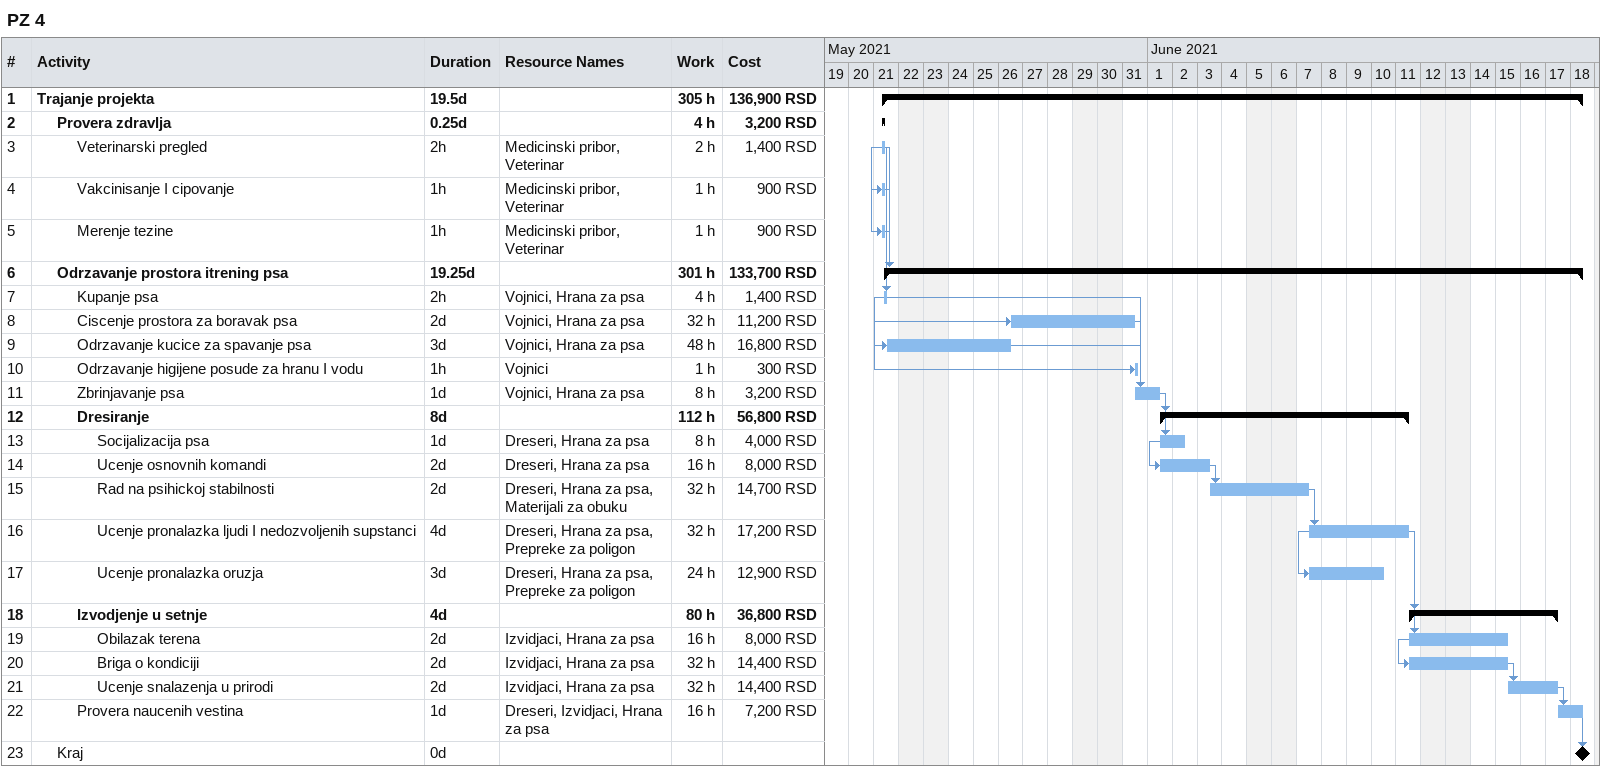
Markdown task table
PZ 4

| ID | Level | Task | Duration | Start | Finish | Predecessors | Resources | Work (h) | Cost (RSD) |
|---|---|---|---|---|---|---|---|---|---|
| 1 | 1 | **Trajanje projekta** | 19.5d | 2021-05-21 | 2021-06-18 |  |  | 305 | 136900 |
| 2 | 2 | **Provera zdravlja** | 0.25d | 2021-05-21 | 2021-05-21 |  |  | 4 | 3200 |
| 3 | 3 | Veterinarski pregled | 2h | 2021-05-21 | 2021-05-21 |  | Medicinski pribor, Veterinar | 2 | 1400 |
| 4 | 3 | Vakcinisanje I cipovanje | 1h | 2021-05-21 | 2021-05-21 | 3SS | Medicinski pribor, Veterinar | 1 | 900 |
| 5 | 3 | Merenje tezine | 1h | 2021-05-21 | 2021-05-21 | 3SS | Medicinski pribor, Veterinar | 1 | 900 |
| 6 | 2 | **Odrzavanje prostora itrening psa** | 19.25d | 2021-05-21 | 2021-06-18 | 3, 4, 5 |  | 301 | 133700 |
| 7 | 3 | Kupanje psa | 2h | 2021-05-21 | 2021-05-21 | 3, 4, 5 | Vojnici, Hrana za psa | 4 | 1400 |
| 8 | 3 | Ciscenje prostora za boravak psa | 2d | 2021-05-26 | 2021-05-31 | 7SS | Vojnici, Hrana za psa | 32 | 11200 |
| 9 | 3 | Odrzavanje kucice za spavanje psa | 3d | 2021-05-21 | 2021-05-26 | 7SS | Vojnici, Hrana za psa | 48 | 16800 |
| 10 | 3 | Odrzavanje higijene posude za hranu I vodu | 1h | 2021-05-31 | 2021-05-31 | 7SS | Vojnici | 1 | 300 |
| 11 | 3 | Zbrinjavanje psa | 1d | 2021-05-31 | 2021-06-01 | 7, 8, 9 | Vojnici, Hrana za psa | 8 | 3200 |
| 12 | 3 | **Dresiranje** | 8d | 2021-06-01 | 2021-06-11 | 11 |  | 112 | 56800 |
| 13 | 4 | Socijalizacija psa | 1d | 2021-06-01 | 2021-06-02 | 11 | Dreseri, Hrana za psa | 8 | 4000 |
| 14 | 4 | Ucenje osnovnih komandi | 2d | 2021-06-01 | 2021-06-03 | 13SS | Dreseri, Hrana za psa | 16 | 8000 |
| 15 | 4 | Rad na psihickoj stabilnosti | 2d | 2021-06-03 | 2021-06-07 | 14 | Dreseri, Hrana za psa, Materijali za obuku | 32 | 14700 |
| 16 | 4 | Ucenje pronalazka ljudi I nedozvoljenih supstanci | 4d | 2021-06-07 | 2021-06-11 | 15 | Dreseri, Hrana za psa, Prepreke za poligon | 32 | 17200 |
| 17 | 4 | Ucenje pronalazka oruzja | 3d | 2021-06-07 | 2021-06-10 | 16SS | Dreseri, Hrana za psa, Prepreke za poligon | 24 | 12900 |
| 18 | 3 | **Izvodjenje u setnje** | 4d | 2021-06-11 | 2021-06-17 | 16 |  | 80 | 36800 |
| 19 | 4 | Obilazak terena | 2d | 2021-06-11 | 2021-06-15 | 16 | Izvidjaci, Hrana za psa | 16 | 8000 |
| 20 | 4 | Briga o kondiciji | 2d | 2021-06-11 | 2021-06-15 | 19SS | Izvidjaci, Hrana za psa | 32 | 14400 |
| 21 | 4 | Ucenje snalazenja u prirodi | 2d | 2021-06-15 | 2021-06-17 | 20 | Izvidjaci, Hrana za psa | 32 | 14400 |
| 22 | 3 | Provera naucenih vestina | 1d | 2021-06-17 | 2021-06-18 | 21 | Dreseri, Izvidjaci, Hrana za psa | 16 | 7200 |
| 23 | 2 | Kraj | 0d | 2021-06-18 | 2021-06-18 | 22 |  |  |  |
